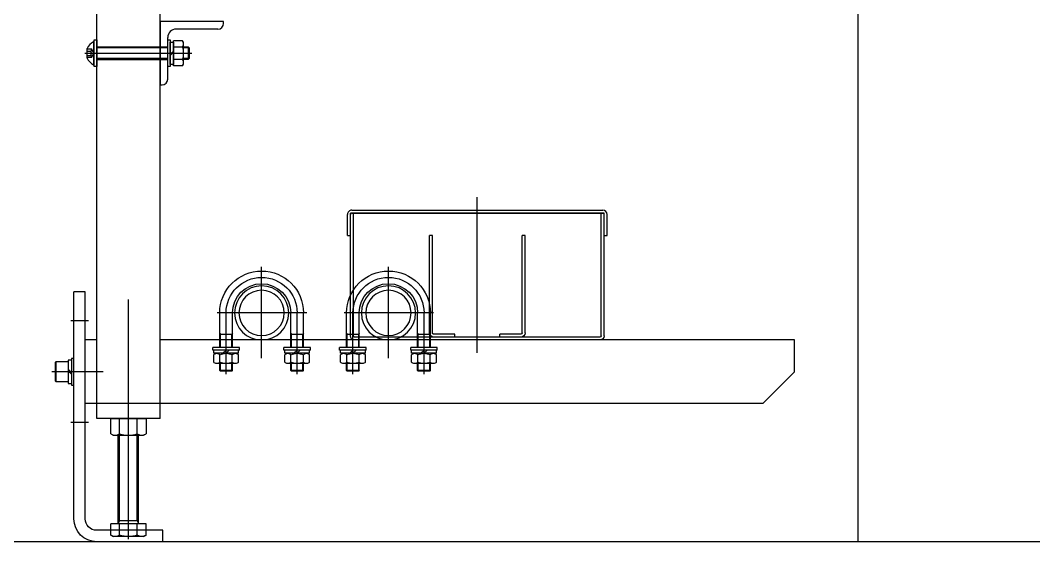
# Model space of a CAD drawing. Header units: millimetres. Extents: x 5349504 to 6791112, y -2212455 to -2153443.
# Drawn here: x 6303134 to 6303933, y -2200924 to -2200513 of the extents above; entities that cross this region are included whole.
import ezdxf

# ---------------------------------------------------------------- set-up
doc = ezdxf.new("R2010")
doc.units = ezdxf.units.MM
doc.header["$LTSCALE"] = 400
doc.layers.get('0').update_dxf_attribs({"lineweight": 9})
for name, color, linetype in [('3ELEV', 3, 'Continuous'), ('EQUIP', 8, 'Continuous'), ('GRND', 8, 'Continuous')]:
    doc.layers.add(name, color=color, linetype=linetype)

# ---------------------------------------------------------------- blocks, each defined once
blk = doc.blocks.new('A$C69B459F7')
for p, q in [((-13.86, -11.93), (-13.86, 0)), ((-13.86, 0), (13.86, 0)), ((-6.93, -11.93), (-6.93, 0)), ((6.93, -11.93), (6.93, 0)), ((13.86, 0), (13.86, -11.93)), ((-13.86, -11.93), (-12, -13)), ((-12, -13), (12, -13)), ((12, -13), (13.86, -11.93))]:
    blk.add_line(p, q)
for centre, radius, start, end in [((-10.39, -6.87), 6.13, 235.59101, 304.40899), ((0.17, 11), 24, 252.8014, 269.59981), ((-0.17, 11), 24, 270.40019, 287.1986), ((10.39, -6.87), 6.13, 235.59101, 304.40899)]:
    blk.add_arc(centre, radius, start, end)
blk = doc.blocks.new('A$C44822883')
for p, q in [((50, 0), (0, 0)), ((0, 0), (0, -50)), ((50, -1.5), (50, 0)), ((45.5, -6), (12.5, -6)), ((6, -45.5), (6, -12.5)), ((0, -50), (1.5, -50))]:
    blk.add_line(p, q)
for centre, radius, start, end in [((12.5, -12.5), 6.5, 90, 180), ((45.5, -1.5), 4.5, 270, 0), ((1.5, -45.5), 4.5, 270, 0)]:
    blk.add_arc(centre, radius, start, end)
blk = doc.blocks.new('A$C19D306F1')
for p, q in [((-35.35, 9), (-35.35, -9)), ((-34.75, 9), (-35.35, 9)), ((-34.75, -10.5), (-34.75, 10.5)), ((-34.75, 10.5), (-32.75, 10.5)), ((-34.75, -9), (-34.75, 9)), ((-32.75, 10.5), (-32.75, -10.5)), ((23.25, 10.5), (25.25, 10.5)), ((23.25, -10.5), (23.25, 10.5)), ((25.25, 10.5), (25.25, -10.5)), ((25.25, 8.8), (27.75, 8.8)), ((25.25, -8.8), (25.25, 8.8)), ((27.75, -9.82), (27.75, 9.82)), ((34.99, 9.82), (27.75, 9.82)), ((27.75, 8.8), (27.75, -8.8)), ((35.75, 8.5), (34.99, 9.82)), ((35.75, -8.5), (35.75, 8.5)), ((-40.25, -3.78), (-40.25, 3.78)), ((-32.75, 5), (23.25, 5)), ((27.75, 1.67), (25.25, -0.83)), ((27.75, 0.83), (25.25, -1.67)), ((34.99, 4.91), (27.75, 4.91)), ((35.75, 5), (39.44, 5)), ((39.44, 5), (40.25, 4.19)), ((39.44, 5), (39.44, -5)), ((40.25, 4.19), (40.25, -4.19)), ((-32.75, -5), (23.25, -5)), ((34.99, -4.91), (27.75, -4.91)), ((39.44, -5), (35.75, -5)), ((40.25, -4.19), (39.44, -5)), ((-35.35, -9), (-34.75, -9)), ((-32.75, -10.5), (-34.75, -10.5)), ((25.25, -10.5), (23.25, -10.5)), ((27.75, -8.8), (25.25, -8.8)), ((34.99, -9.82), (27.75, -9.82)), ((34.99, -9.82), (35.75, -8.5))]:
    blk.add_line(p, q)
for centre, radius, start, end in [((-30.99, 0), 10, 115.84193, 157.80293), ((31.41, 7.36), 4.34, 325.59101, 34.40899), ((18.75, -0.12), 17, 0.40019, 17.1986), ((18.75, 0.12), 17, 342.8014, 359.59981), ((-30.99, 0), 10, 202.19707, 244.15807), ((31.41, -7.36), 4.34, 325.59101, 34.40899)]:
    blk.add_arc(centre, radius, start, end)
at = {"layer": 'EQUIP'}
for p, q in [((-42.25, 0), (42.25, 0)), ((-40.25, 3.46), (-37.13, 3.46)), ((-40.25, 1.73), (-37.13, 1.73)), ((-37.13, 3.46), (-35.13, 0)), ((-35.13, 0), (-37.13, -3.46)), ((23.25, 4.19), (-32.75, 4.19)), ((40.25, 4.19), (35.75, 4.19)), ((-40.25, -1.73), (-37.13, -1.73)), ((-37.13, -3.46), (-40.25, -3.46)), ((23.25, -4.19), (-32.75, -4.19)), ((40.25, -4.19), (35.75, -4.19))]:
    blk.add_line(p, q, dxfattribs=at)
for centre, radius, start, end in [((-38.4, 2.6), 1.53, 325.60999, 34.39001), ((-46.98, 0), 10, 350.02491, 9.97509), ((-38.4, -2.6), 1.53, 325.60999, 34.39001)]:
    blk.add_arc(centre, radius, start, end, dxfattribs=at)
blk = doc.blocks.new('A$C2CE1083A')
for p, q in [((38.87, 2.3), (236.87, 2.3)), ((38.87, 0), (236.87, 0)), ((35.57, -17.7), (35.57, -1)), ((37.87, -17.7), (37.87, -1)), ((237.87, -17.7), (237.87, -1)), ((240.17, -17.7), (240.17, -1)), ((35.57, -17.7), (37.87, -17.7)), ((237.87, -17.7), (240.17, -17.7))]:
    blk.add_line(p, q)
for centre, radius, start, end in [((38.87, -1), 3.3, 90, 180), ((38.87, -1), 1, 90, 180), ((236.87, -1), 3.3, 0, 90), ((236.87, -1), 1, 0, 90)]:
    blk.add_arc(centre, radius, start, end)
blk = doc.blocks.new('BL-EQ-SECT_1_20230313')
at = {"layer": 'EQUIP'}
for p, q in [((66026.25, 2902.6), (66026.25, 252.6)), ((66576.25, 349.6), (66576.25, 1772.6)), ((66626.25, 349.6), (66626.25, 1772.6)), ((66326.25, 401.37), (66326.25, 524.13)), ((66226.25, 414.9), (66226.25, 511.6)), ((66226.25, 511.6), (66426.25, 511.6)), ((66228.55, 414.9), (66228.55, 511.6)), ((66423.95, 414.9), (66423.95, 511.6)), ((66426.25, 414.9), (66426.25, 511.6)), ((66288.55, 417.2), (66288.55, 493.9)), ((66288.55, 493.9), (66290.85, 493.9)), ((66290.85, 417.2), (66290.85, 493.9)), ((66361.65, 417.2), (66361.65, 493.9)), ((66361.65, 493.9), (66363.95, 493.9)), ((66363.95, 417.2), (66363.95, 493.9)), ((66396.25, 397.4), (66396.25, 469.3)), ((66496.25, 397.4), (66496.25, 469.3)), ((66635.25, 449.6), (66644.25, 449.6)), ((66635.25, 270.6), (66635.25, 449.6)), ((66644.25, 270.6), (66644.25, 449.6)), ((66601.25, 254.6), (66601.25, 443.6)), ((66360.7, 432.95), (66431.17, 432.95)), ((66363.25, 405.6), (66363.25, 432.95)), ((66368.25, 384.77), (66368.25, 432.95)), ((66373.25, 405.6), (66373.25, 432.95)), ((66419.25, 405.6), (66419.25, 432.95)), ((66424.25, 384.77), (66424.25, 432.95)), ((66429.25, 405.6), (66429.25, 432.95)), ((66460.7, 432.95), (66531.17, 432.95)), ((66463.25, 405.6), (66463.25, 432.95)), ((66468.25, 384.77), (66468.25, 432.95)), ((66473.25, 405.6), (66473.25, 432.95)), ((66519.25, 405.6), (66519.25, 432.95)), ((66524.25, 384.77), (66524.25, 432.95)), ((66529.25, 405.6), (66529.25, 432.95)), ((66632.75, 426.6), (66646.75, 426.6)), ((66291.85, 416.2), (66308.55, 416.2)), ((66308.55, 413.9), (66308.55, 416.2)), ((66343.95, 413.9), (66343.95, 416.2)), ((66343.95, 416.2), (66360.65, 416.2)), ((66363.25, 415.95), (66373.25, 415.95)), ((66419.25, 415.95), (66429.25, 415.95)), ((66463.25, 415.95), (66473.25, 415.95)), ((66519.25, 415.95), (66529.25, 415.95)), ((66076.25, 411.6), (66576.25, 411.6)), ((66076.25, 386.6), (66076.25, 411.6)), ((66229.55, 413.9), (66422.95, 413.9)), ((66626.25, 411.6), (66635.25, 411.6)), ((66357.75, 405.6), (66378.75, 405.6)), ((66357.75, 403.6), (66357.75, 405.6)), ((66357.75, 403.6), (66378.75, 403.6)), ((66358.45, 401.1), (66358.45, 403.6)), ((66358.45, 401.1), (66378.05, 401.1)), ((66358.45, 394.2), (66358.45, 400)), ((66363.35, 394.2), (66363.35, 400)), ((66365.76, 403.6), (66368.26, 401.1)), ((66368.25, 403.6), (66370.75, 401.1)), ((66373.15, 394.2), (66373.15, 400)), ((66378.05, 401.1), (66378.05, 403.6)), ((66378.05, 394.2), (66378.05, 400)), ((66378.75, 403.6), (66378.75, 405.6)), ((66413.75, 403.6), (66413.75, 405.6)), ((66413.75, 405.6), (66434.75, 405.6)), ((66413.75, 403.6), (66434.75, 403.6)), ((66414.45, 401.1), (66414.45, 403.6)), ((66414.45, 401.1), (66434.05, 401.1)), ((66414.45, 394.2), (66414.45, 400)), ((66419.35, 394.2), (66419.35, 400)), ((66421.76, 403.6), (66424.26, 401.1)), ((66424.25, 403.6), (66426.75, 401.1)), ((66429.15, 394.2), (66429.15, 400)), ((66434.05, 401.1), (66434.05, 403.6)), ((66434.05, 394.2), (66434.05, 400)), ((66434.75, 403.6), (66434.75, 405.6)), ((66457.75, 405.6), (66478.75, 405.6)), ((66457.75, 403.6), (66457.75, 405.6)), ((66457.75, 403.6), (66478.75, 403.6)), ((66458.45, 401.1), (66458.45, 403.6)), ((66458.45, 401.1), (66478.05, 401.1)), ((66458.45, 394.2), (66458.45, 400)), ((66463.35, 394.2), (66463.35, 400)), ((66465.76, 403.6), (66468.26, 401.1)), ((66468.25, 403.6), (66470.75, 401.1)), ((66473.15, 394.2), (66473.15, 400)), ((66478.05, 401.1), (66478.05, 403.6)), ((66478.05, 394.2), (66478.05, 400)), ((66478.75, 403.6), (66478.75, 405.6)), ((66513.75, 403.6), (66513.75, 405.6)), ((66513.75, 405.6), (66534.75, 405.6)), ((66513.75, 403.6), (66534.75, 403.6)), ((66514.45, 401.1), (66514.45, 403.6)), ((66514.45, 401.1), (66534.05, 401.1)), ((66514.45, 394.2), (66514.45, 400)), ((66519.35, 394.2), (66519.35, 400)), ((66521.76, 403.6), (66524.26, 401.1)), ((66524.25, 403.6), (66526.75, 401.1)), ((66529.15, 394.2), (66529.15, 400)), ((66534.05, 401.1), (66534.05, 403.6)), ((66534.05, 394.2), (66534.05, 400)), ((66534.75, 403.6), (66534.75, 405.6)), ((66360.9, 393.1), (66375.6, 393.1)), ((66363.25, 387.44), (66363.25, 393.1)), ((66373.25, 387.44), (66373.25, 393.1)), ((66416.9, 393.1), (66431.6, 393.1)), ((66419.25, 387.44), (66419.25, 393.1)), ((66429.25, 387.44), (66429.25, 393.1)), ((66460.9, 393.1), (66475.6, 393.1)), ((66463.25, 387.44), (66463.25, 393.1)), ((66473.25, 387.44), (66473.25, 393.1)), ((66516.9, 393.1), (66531.6, 393.1)), ((66519.25, 387.44), (66519.25, 393.1)), ((66529.25, 387.44), (66529.25, 393.1)), ((66658.15, 378.6), (66658.15, 394.6)), ((66076.25, 386.6), (66101.25, 361.6)), ((66363.75, 386.94), (66363.25, 387.44)), ((66363.25, 387.44), (66373.25, 387.44)), ((66363.75, 386.94), (66372.75, 386.94)), ((66373.25, 387.44), (66372.75, 386.94)), ((66419.25, 387.44), (66419.75, 386.94)), ((66419.25, 387.44), (66429.25, 387.44)), ((66419.75, 386.94), (66428.75, 386.94)), ((66428.75, 386.94), (66429.25, 387.44)), ((66463.75, 386.94), (66463.25, 387.44)), ((66463.25, 387.44), (66473.25, 387.44)), ((66463.75, 386.94), (66472.75, 386.94)), ((66473.25, 387.44), (66472.75, 386.94)), ((66519.25, 387.44), (66519.75, 386.94)), ((66519.25, 387.44), (66529.25, 387.44)), ((66519.75, 386.94), (66528.75, 386.94)), ((66528.75, 386.94), (66529.25, 387.44)), ((66621.25, 386.6), (66661.75, 386.6)), ((66646.25, 386.05), (66648.75, 388.55)), ((66646.25, 384.64), (66648.75, 387.14)), ((66101.25, 361.6), (66635.25, 361.6)), ((66576.25, 349.6), (66626.25, 349.6)), ((66632.75, 346.6), (66646.75, 346.6)), ((66593.25, 266.6), (66593.25, 336.6)), ((66594.34, 269.07), (66594.34, 336.6)), ((66608.17, 269.07), (66608.17, 336.6)), ((66609.25, 266.6), (66609.25, 336.6)), ((66587.4, 266.6), (66615.11, 266.6)), ((66587.4, 257.67), (66587.4, 266.6)), ((66593.25, 269.07), (66609.25, 269.07)), ((66594.34, 269.07), (66593.25, 267.2)), ((66594.33, 257.67), (66594.33, 266.6)), ((66608.17, 269.07), (66609.25, 267.2)), ((66608.18, 257.67), (66608.18, 266.6)), ((66615.11, 257.67), (66615.11, 266.6)), ((66574.25, 261.6), (66626.25, 261.6)), ((66574.25, 252.6), (66574.25, 261.6)), ((66589.25, 256.6), (66587.4, 257.67)), ((66589.25, 256.6), (66613.25, 256.6)), ((66615.11, 257.67), (66613.25, 256.6)), ((64226.25, 252.6), (67826.25, 252.6))]:
    blk.add_line(p, q, dxfattribs=at)
for points in [[(66363.25, 416.81), (66363.75, 415.95)], [(66363.75, 405.6), (66363.75, 415.95)], [(66373.25, 416.81), (66372.75, 415.95)], [(66372.75, 405.6), (66372.75, 415.95)], [(66419.25, 416.81), (66419.75, 415.95)], [(66419.75, 405.6), (66419.75, 415.95)], [(66429.25, 416.81), (66428.75, 415.95)], [(66428.75, 405.6), (66428.75, 415.95)], [(66463.25, 416.81), (66463.75, 415.95)], [(66463.75, 405.6), (66463.75, 415.95)], [(66473.25, 416.81), (66472.75, 415.95)], [(66472.75, 405.6), (66472.75, 415.95)], [(66519.25, 416.81), (66519.75, 415.95)], [(66519.75, 405.6), (66519.75, 415.95)], [(66529.25, 416.81), (66528.75, 415.95)], [(66528.75, 405.6), (66528.75, 415.95)], [(66363.75, 386.94), (66363.75, 393.1)], [(66372.75, 386.94), (66372.75, 393.1)], [(66419.75, 386.94), (66419.75, 393.1)], [(66428.75, 386.94), (66428.75, 393.1)], [(66463.75, 386.94), (66463.75, 393.1)], [(66472.75, 386.94), (66472.75, 393.1)], [(66519.75, 386.94), (66519.75, 393.1)], [(66528.75, 386.94), (66528.75, 393.1)], [(66644.25, 397.1), (66646.25, 397.1), (66646.25, 376.1), (66644.25, 376.1)], [(66646.25, 395.8), (66648.75, 395.8), (66648.75, 377.4), (66646.25, 377.4)], [(66648.75, 378.6), (66658.15, 378.6), (66658.75, 379.2), (66658.75, 394), (66658.15, 394.6), (66648.75, 394.6)]]:
    blk.add_lwpolyline(points, dxfattribs=at)
for centre, radius in [((66396.25, 432.95), 21.35), ((66396.25, 432.95), 17.85), ((66496.25, 432.95), 21.35), ((66496.25, 432.95), 17.85)]:
    blk.add_circle(centre, radius, dxfattribs=at)
for centre, radius, start, end in [((66396.25, 432.95), 33, 0, 180), ((66496.25, 432.95), 33, 0, 180), ((66396.25, 432.95), 28, 0, 180), ((66396.25, 432.95), 23, 0, 180), ((66496.25, 432.95), 28, 0, 180), ((66496.25, 432.95), 23, 0, 180), ((66291.85, 417.2), 3.3, 180, 270), ((66291.85, 417.2), 1, 180, 270), ((66360.65, 417.2), 1, 270, 0), ((66360.65, 417.2), 3.3, 270, 0), ((66229.55, 414.9), 3.3, 180, 270), ((66229.55, 414.9), 1, 180, 270), ((66422.95, 414.9), 1, 270, 0), ((66422.95, 414.9), 3.3, 270, 0), ((66360.9, 397.82), 3.28, 41.64179, 138.35821), ((66368.25, 389.63), 11.46, 64.69489, 115.30511), ((66375.6, 397.82), 3.28, 41.64179, 138.35821), ((66416.9, 397.82), 3.28, 41.64179, 138.35821), ((66424.25, 389.63), 11.46, 64.69489, 115.30511), ((66431.6, 397.82), 3.28, 41.64179, 138.35821), ((66460.9, 397.82), 3.28, 41.64179, 138.35821), ((66468.25, 389.63), 11.46, 64.69489, 115.30511), ((66475.6, 397.82), 3.28, 41.64179, 138.35821), ((66516.9, 397.82), 3.28, 41.64179, 138.35821), ((66524.25, 389.63), 11.46, 64.69489, 115.30511), ((66531.6, 397.82), 3.28, 41.64179, 138.35821), ((66360.9, 396.37), 3.28, 221.64179, 318.35821), ((66368.25, 404.56), 11.46, 244.69489, 295.30511), ((66375.6, 396.37), 3.28, 221.64179, 318.35821), ((66416.9, 396.37), 3.28, 221.64179, 318.35821), ((66424.25, 404.56), 11.46, 244.69489, 295.30511), ((66431.6, 396.37), 3.28, 221.64179, 318.35821), ((66460.9, 396.37), 3.28, 221.64179, 318.35821), ((66468.25, 404.56), 11.46, 244.69489, 295.30511), ((66475.6, 396.37), 3.28, 221.64179, 318.35821), ((66516.9, 396.37), 3.28, 221.64179, 318.35821), ((66524.25, 404.56), 11.46, 244.69489, 295.30511), ((66531.6, 396.37), 3.28, 221.64179, 318.35821), ((66626.25, 270.6), 9, 270, 0), ((66626.25, 270.6), 18, 270, 0), ((66590.86, 262.73), 6.13, 235.59101, 304.40899), ((66601.25, 280.65), 24, 253.21986, 286.78014), ((66611.65, 262.73), 6.13, 235.59101, 304.40899)]:
    blk.add_arc(centre, radius, start, end, dxfattribs=at)
at = {"layer": 'EQUIP', "xscale": -1}
for name, p in [('A$C44822883', (66576.25, 662.6)), ('A$C19D306F1', (66593.5, 637.6)), ('A$C2CE1083A', (66464.13, 511.6)), ('A$C69B459F7', (66601.25, 349.6))]:
    blk.add_blockref(name, p, dxfattribs=at)

msp = doc.modelspace()

# ---------------------------------------------------------------- block references
at = {"layer": 'GRND', "xscale": -1}
msp.add_blockref('BL-EQ-SECT_1_20230313', (6369820.12, -2201176.2), dxfattribs=at)

# ---------------------------------------------------------------- next in the draw order: linework, layer by layer
at = {"layer": '3ELEV'}
msp.add_lwpolyline([(6305593.86, -2200923.6), (6301993.86, -2200923.6)], dxfattribs=at)

doc.saveas('drawing.dxf')
